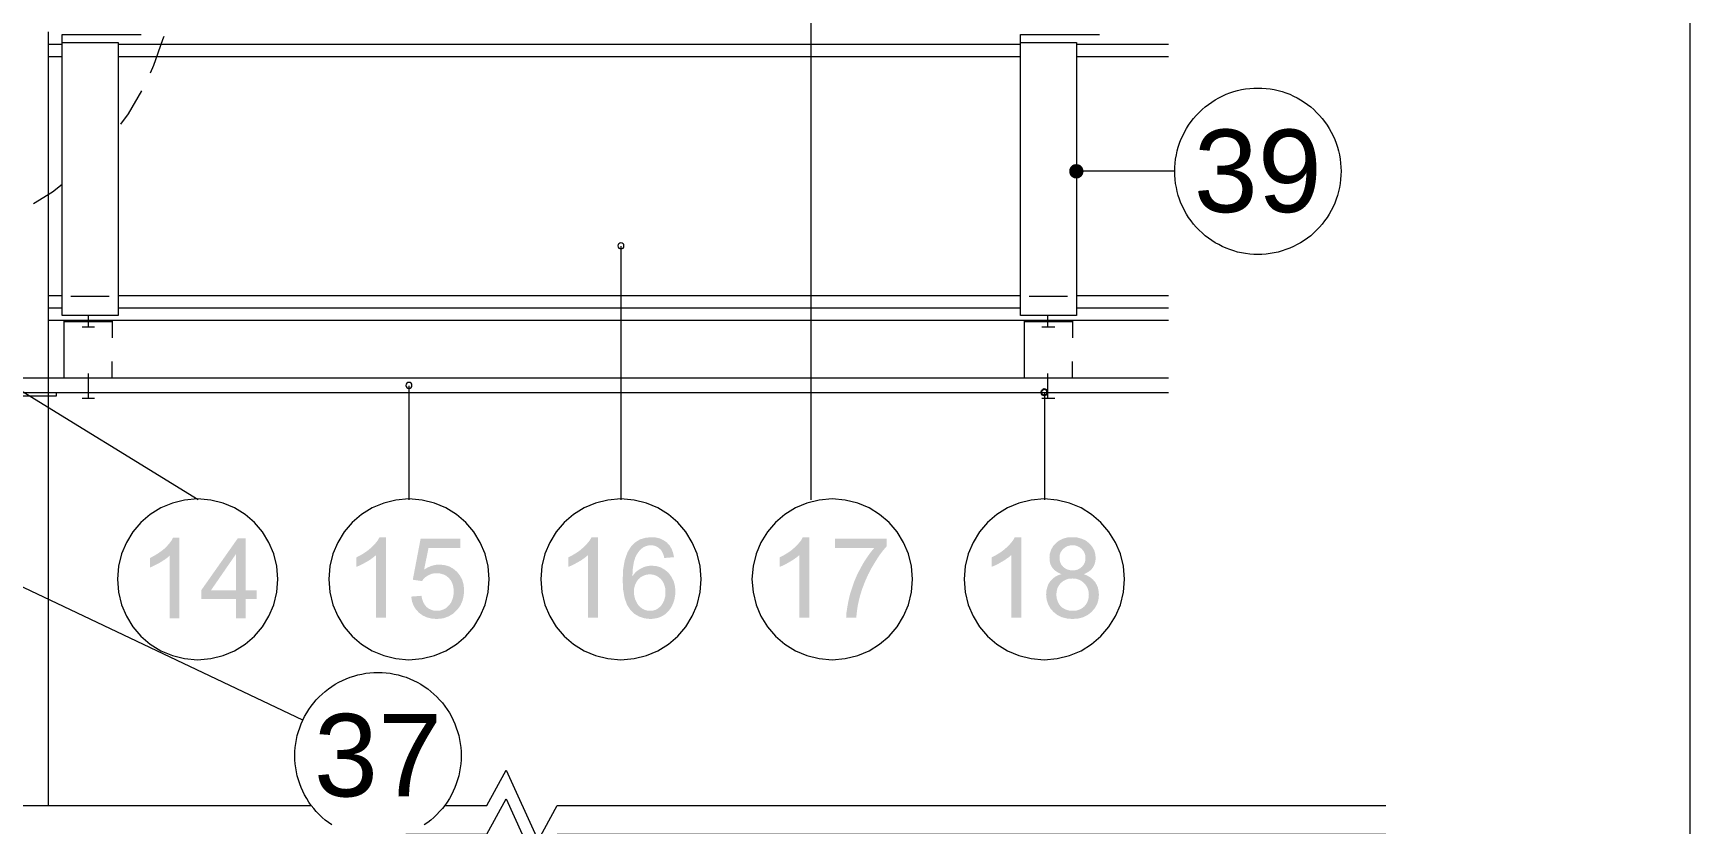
# Model space of a CAD drawing. Header units: millimetres. Extents: x 0 to 5940, y 0 to 8400.
# Drawn here: x 4904 to 5940, y 6167 to 6661 of the extents above; entities that cross this region are included whole.
import ezdxf

# ---------------------------------------------------------------- set-up
doc = ezdxf.new("R2010")
doc.units = ezdxf.units.MM
doc.header["$LTSCALE"] = 20
for name, color, linetype in [('0-MARCO-A3', 8, 'Continuous'), ('1-CORTE-LINEAS', 7, 'Continuous'), ('1-CORTE-RELLENOS', 9, 'Continuous'), ('3-TEXTOS', 7, 'Continuous')]:
    doc.layers.add(name, color=color, linetype=linetype)
doc.styles.add('ARIAL', font='arial.ttf')

msp = doc.modelspace()

# ---------------------------------------------------------------- hatches: boundary and pattern name
at = {"layer": '1-CORTE-RELLENOS'}
h = msp.add_hatch(color=7, dxfattribs=at)
h.dxf.hatch_style = 1
h.paths.add_polyline_path([(5561, 6575), (5560.9, 6574.1), (5560.6, 6573.3), (5560.2, 6572.5), (5559.7, 6571.8), (5559, 6571.3), (5558.2, 6570.8), (5557.4, 6570.6), (5556.5, 6570.5), (5555.6, 6570.6), (5554.7, 6570.8), (5554, 6571.3), (5553.3, 6571.8), (5552.7, 6572.5), (5552.3, 6573.3), (5552.1, 6574.1), (5552, 6575), (5552.1, 6575.9), (5552.3, 6576.7), (5552.7, 6577.5), (5553.3, 6578.2), (5554, 6578.8), (5554.7, 6579.2), (5555.6, 6579.4), (5556.5, 6579.5), (5557.4, 6579.4), (5558.2, 6579.2), (5559, 6578.8), (5559.7, 6578.2), (5560.2, 6577.5), (5560.6, 6576.7), (5560.9, 6575.9)])
h = msp.add_hatch(color=7, dxfattribs=at)
h.dxf.hatch_style = 1
h.paths.add_polyline_path([(4995.8, 6295.9), (4989.7, 6295.9), (4989.7, 6335), (4988.5, 6333.9), (4987.1, 6332.8), (4985.5, 6331.8), (4983.8, 6330.7), (4982.1, 6329.8), (4980.4, 6328.9), (4978.9, 6328.2), (4977.4, 6327.5), (4977.4, 6333.5), (4979.9, 6334.8), (4982.2, 6336.2), (4984.4, 6337.7), (4986.4, 6339.3), (4988.2, 6341.1), (4989.7, 6342.8), (4990.9, 6344.4), (4991.8, 6346.1), (4995.8, 6346.1)])
h = msp.add_hatch(color=7, dxfattribs=at)
h.dxf.hatch_style = 1
h.paths.add_polyline_path([(5037.3, 6295.9), (5037.3, 6307.8), (5044.1, 6307.8), (5044.1, 6313.4), (5037.3, 6313.4), (5037.3, 6345.8), (5032.3, 6345.8), (5009.5, 6313.4), (5009.5, 6307.8), (5031.2, 6307.8), (5031.2, 6295.9)])
h.paths.add_polyline_path([(5015.6, 6313.4), (5031.2, 6336), (5031.2, 6313.4)])
h = msp.add_hatch(color=7, dxfattribs=at)
h.dxf.hatch_style = 1
h.paths.add_polyline_path([(5124.9, 6296.3), (5118.8, 6296.3), (5118.8, 6335.4), (5117.6, 6334.3), (5116.2, 6333.3), (5114.7, 6332.2), (5113, 6331.2), (5111.2, 6330.2), (5109.5, 6329.3), (5108, 6328.6), (5106.5, 6328), (5106.5, 6333.9), (5109, 6335.2), (5111.3, 6336.6), (5113.5, 6338.1), (5115.5, 6339.8), (5117.3, 6341.5), (5118.8, 6343.2), (5120, 6344.8), (5120.9, 6346.5), (5124.9, 6346.5)])
h = msp.add_hatch(color=7, dxfattribs=at)
h.dxf.hatch_style = 1
h.paths.add_polyline_path([(5140.7, 6309.4), (5147.1, 6309.9), (5147.6, 6307.7), (5148.3, 6305.8), (5149.2, 6304.2), (5150.4, 6302.8), (5151.8, 6301.8), (5153.3, 6301.1), (5154.9, 6300.6), (5156.7, 6300.5), (5158.8, 6300.7), (5160.8, 6301.3), (5162.6, 6302.3), (5164.2, 6303.8), (5165.6, 6305.6), (5166.5, 6307.7), (5167.1, 6310), (5167.3, 6312.7), (5167.1, 6315.2), (5166.5, 6317.4), (5165.6, 6319.3), (5164.3, 6321), (5162.7, 6322.3), (5160.9, 6323.2), (5158.9, 6323.8), (5156.6, 6324), (5155.1, 6323.9), (5153.8, 6323.7), (5152.5, 6323.2), (5151.2, 6322.6), (5150.1, 6321.9), (5149.1, 6321.1), (5148.2, 6320.2), (5147.5, 6319.1), (5141.7, 6319.9), (5146.6, 6345.6), (5171.4, 6345.6), (5171.4, 6339.7), (5151.5, 6339.7), (5148.8, 6326.3), (5151.1, 6327.6), (5153.4, 6328.6), (5155.8, 6329.2), (5158.2, 6329.4), (5161.4, 6329.1), (5164.3, 6328.3), (5166.9, 6326.9), (5169.3, 6324.9), (5171.2, 6322.5), (5172.7, 6319.7), (5173.5, 6316.6), (5173.8, 6313.2), (5173.5, 6309.9), (5172.8, 6306.9), (5171.6, 6304.1), (5169.8, 6301.5), (5167.2, 6298.9), (5164.1, 6297), (5160.6, 6295.8), (5156.7, 6295.4), (5153.4, 6295.7), (5150.5, 6296.4), (5147.9, 6297.6), (5145.6, 6299.3), (5143.7, 6301.3), (5142.2, 6303.7), (5141.2, 6306.4)])
h = msp.add_hatch(color=7, dxfattribs=at)
h.dxf.hatch_style = 1
h.paths.add_polyline_path([(5257.4, 6296.3), (5251.3, 6296.3), (5251.3, 6335.4), (5250.1, 6334.3), (5248.7, 6333.3), (5247.2, 6332.2), (5245.5, 6331.2), (5243.7, 6330.2), (5242, 6329.3), (5240.5, 6328.6), (5239, 6328), (5239, 6333.9), (5241.5, 6335.2), (5243.8, 6336.6), (5246, 6338.1), (5248, 6339.8), (5249.8, 6341.5), (5251.3, 6343.2), (5252.5, 6344.8), (5253.5, 6346.5), (5257.4, 6346.5)])
h = msp.add_hatch(color=7, dxfattribs=at)
h.dxf.hatch_style = 1
h.paths.add_polyline_path([(5304.4, 6336.8), (5303.5, 6339.2), (5302.2, 6341.4), (5300.5, 6343.2), (5298.4, 6344.6), (5296.2, 6345.7), (5293.6, 6346.3), (5290.8, 6346.5), (5287.1, 6346.1), (5283.7, 6345.1), (5280.8, 6343.3), (5278.2, 6340.8), (5275.9, 6337), (5274.2, 6332.2), (5273.2, 6326.4), (5272.9, 6319.6), (5273.2, 6313.6), (5274.1, 6308.5), (5275.6, 6304.3), (5277.7, 6301.1), (5280.3, 6298.6), (5283.2, 6296.9), (5286.6, 6295.8), (5290.3, 6295.4), (5292.4, 6295.6), (5294.5, 6296), (5296.4, 6296.6), (5298.2, 6297.5), (5299.9, 6298.7), (5301.4, 6300.2), (5302.7, 6301.8), (5303.8, 6303.7), (5304.7, 6305.8), (5305.3, 6307.9), (5305.7, 6310.2), (5305.9, 6312.5), (5305.6, 6315.9), (5304.8, 6319), (5303.4, 6321.7), (5301.6, 6324.2), (5299.3, 6326.1), (5296.8, 6327.6), (5294.1, 6328.4), (5291.1, 6328.7), (5289.4, 6328.6), (5287.7, 6328.3), (5286, 6327.8), (5284.4, 6327), (5282.9, 6326.1), (5281.4, 6325), (5280.1, 6323.6), (5279, 6322.1), (5279.1, 6325.6), (5279.5, 6328.7), (5280, 6331.4), (5280.7, 6333.6), (5281.6, 6335.5), (5282.7, 6337.2), (5283.9, 6338.6), (5285.3, 6339.8), (5286.4, 6340.5), (5287.7, 6341), (5289, 6341.3), (5290.4, 6341.4), (5292.2, 6341.3), (5293.8, 6340.8), (5295.3, 6339.9), (5296.6, 6338.8), (5297.3, 6337.8), (5297.9, 6336.7), (5298.5, 6335.2), (5298.9, 6333.5), (5305, 6334)])
h.paths.add_polyline_path([(5280.1, 6314.8), (5280.7, 6316.9), (5281.6, 6318.7), (5282.8, 6320.3), (5284.3, 6321.6), (5286, 6322.5), (5287.9, 6323.1), (5289.9, 6323.3), (5291.9, 6323.1), (5293.7, 6322.5), (5295.3, 6321.6), (5296.8, 6320.3), (5298, 6318.7), (5298.9, 6316.8), (5299.5, 6314.6), (5299.6, 6312.1), (5299.5, 6309.6), (5298.9, 6307.3), (5298, 6305.3), (5296.8, 6303.6), (5295.3, 6302.2), (5293.7, 6301.2), (5292, 6300.7), (5290.1, 6300.5), (5288.8, 6300.6), (5287.5, 6300.8), (5286.2, 6301.3), (5285, 6302), (5283.9, 6302.8), (5282.9, 6303.8), (5282, 6305), (5281.3, 6306.4), (5280.7, 6307.8), (5280.3, 6309.3), (5280, 6310.9), (5279.9, 6312.5)])
h = msp.add_hatch(color=7, dxfattribs=at)
h.dxf.hatch_style = 1
h.paths.add_polyline_path([(5389.5, 6296.3), (5383.4, 6296.3), (5383.4, 6335.4), (5382.2, 6334.3), (5380.8, 6333.3), (5379.2, 6332.2), (5377.5, 6331.2), (5375.8, 6330.2), (5374.1, 6329.3), (5372.6, 6328.6), (5371.1, 6328), (5371.1, 6333.9), (5373.6, 6335.2), (5375.9, 6336.6), (5378.1, 6338.1), (5380.1, 6339.8), (5381.9, 6341.5), (5383.4, 6343.2), (5384.6, 6344.8), (5385.5, 6346.5), (5389.5, 6346.5)])
h = msp.add_hatch(color=7, dxfattribs=at)
h.dxf.hatch_style = 1
h.paths.add_polyline_path([(5405.6, 6339.7), (5405.6, 6345.6), (5438, 6345.6), (5438, 6340.9), (5435.6, 6338.1), (5433.2, 6334.9), (5430.9, 6331.3), (5428.5, 6327.3), (5426.3, 6323.1), (5424.4, 6318.8), (5422.7, 6314.4), (5421.3, 6310), (5420.5, 6306.8), (5419.8, 6303.4), (5419.3, 6299.9), (5418.9, 6296.3), (5412.6, 6296.3), (5412.8, 6299.4), (5413.3, 6302.8), (5414, 6306.5), (5414.9, 6310.5), (5416.2, 6314.6), (5417.6, 6318.7), (5419.3, 6322.7), (5421.3, 6326.6), (5423.4, 6330.4), (5425.6, 6333.8), (5427.8, 6336.9), (5430.1, 6339.7)])
h = msp.add_hatch(color=7, dxfattribs=at)
h.dxf.hatch_style = 1
h.paths.add_polyline_path([(5522, 6296.3), (5515.9, 6296.3), (5515.9, 6335.4), (5514.7, 6334.3), (5513.3, 6333.3), (5511.7, 6332.2), (5510, 6331.2), (5508.3, 6330.2), (5506.6, 6329.3), (5505.1, 6328.6), (5503.6, 6328), (5503.6, 6333.9), (5506.1, 6335.2), (5508.4, 6336.6), (5510.6, 6338.1), (5512.6, 6339.8), (5514.4, 6341.5), (5515.9, 6343.2), (5517.1, 6344.8), (5518, 6346.5), (5522, 6346.5)])
h = msp.add_hatch(color=7, dxfattribs=at)
h.dxf.hatch_style = 1
h.paths.add_polyline_path([(5545, 6322.7), (5543.1, 6321.7), (5541.5, 6320.4), (5540.1, 6318.9), (5539, 6317.1), (5538.3, 6315.2), (5537.8, 6313.1), (5537.6, 6310.7), (5537.9, 6307.6), (5538.8, 6304.7), (5540.2, 6302.1), (5542.2, 6299.8), (5544.6, 6297.9), (5547.4, 6296.5), (5550.6, 6295.7), (5554.1, 6295.4), (5557.6, 6295.7), (5560.8, 6296.5), (5563.6, 6297.9), (5566, 6299.8), (5568, 6302.1), (5569.5, 6304.7), (5570.3, 6307.5), (5570.6, 6310.6), (5570.4, 6312.8), (5570, 6314.9), (5569.2, 6316.8), (5568.2, 6318.5), (5566.8, 6320.1), (5565.2, 6321.4), (5563.3, 6322.5), (5561.2, 6323.4), (5562.9, 6324.2), (5564.4, 6325.1), (5565.7, 6326.1), (5566.7, 6327.4), (5567.5, 6328.7), (5568.1, 6330.2), (5568.4, 6331.7), (5568.6, 6333.4), (5568.3, 6336.1), (5567.6, 6338.5), (5566.3, 6340.7), (5564.5, 6342.7), (5562.4, 6344.4), (5559.9, 6345.5), (5557.1, 6346.3), (5554, 6346.5), (5550.9, 6346.3), (5548.2, 6345.6), (5545.7, 6344.4), (5543.6, 6342.7), (5541.9, 6340.8), (5540.7, 6338.6), (5539.9, 6336.2), (5539.7, 6333.6), (5539.8, 6331.8), (5540.1, 6330.2), (5540.7, 6328.7), (5541.5, 6327.4), (5542.6, 6326.1), (5543.9, 6325.1), (5545.4, 6324.2), (5547.2, 6323.4)])
h.paths.add_polyline_path([(5546, 6333.8), (5546.1, 6335.3), (5546.5, 6336.7), (5547.3, 6338), (5548.3, 6339.2), (5549.5, 6340.1), (5550.9, 6340.9), (5552.4, 6341.3), (5554.1, 6341.4), (5555.8, 6341.3), (5557.3, 6340.8), (5558.7, 6340.1), (5559.9, 6339.1), (5560.9, 6337.9), (5561.6, 6336.5), (5562.1, 6335.1), (5562.2, 6333.4), (5562.1, 6331.9), (5561.7, 6330.5), (5561, 6329.2), (5560, 6328), (5558.7, 6327), (5557.4, 6326.3), (5555.9, 6325.9), (5554.2, 6325.8), (5552.4, 6325.9), (5550.9, 6326.3), (5549.5, 6327), (5548.2, 6328), (5547.2, 6329.2), (5546.5, 6330.6), (5546.1, 6332.1)])
h.paths.add_polyline_path([(5544, 6310.7), (5544.2, 6312.8), (5544.7, 6314.7), (5545.6, 6316.4), (5546.8, 6317.9), (5548.3, 6319.1), (5550, 6320), (5551.9, 6320.6), (5554, 6320.7), (5556.1, 6320.6), (5558, 6320), (5559.8, 6319.1), (5561.3, 6317.8), (5562.6, 6316.3), (5563.6, 6314.5), (5564.1, 6312.6), (5564.3, 6310.5), (5564.1, 6308.4), (5563.6, 6306.5), (5562.7, 6304.8), (5561.5, 6303.3), (5559.9, 6302), (5558.2, 6301.2), (5556.3, 6300.6), (5554.2, 6300.5), (5552.8, 6300.5), (5551.4, 6300.8), (5550.1, 6301.2), (5548.9, 6301.8), (5547.7, 6302.5), (5546.7, 6303.4), (5545.9, 6304.4), (5545.2, 6305.6), (5544.7, 6306.8), (5544.3, 6308.1), (5544.1, 6309.4)])

# ---------------------------------------------------------------- linework, layer by layer
at = {"layer": '0-MARCO-A3', "lineweight": 0}
msp.add_lwpolyline([(0, 8400), (5940, 8400), (5940, 0), (0, 0)], close=True, dxfattribs=at)
at = {"layer": '1-CORTE-LINEAS', "color": 7, "lineweight": 15}
for p, q in [((5390.6, 6713.3), (5390.6, 6369.9)), ((4913.9, 6654.4), (4922.5, 6654.4)), ((4957.5, 6654.4), (5521.5, 6654.4)), ((5556.5, 6654.4), (5614.1, 6654.4)), ((5272, 6369.9), (5272, 6528.3)), ((4913.9, 6489.7), (4922.5, 6489.7)), ((4957.5, 6489.7), (5521.5, 6489.7)), ((5556.5, 6489.7), (5614.1, 6489.7)), ((4913.9, 6482.1), (5614.1, 6482.1)), ((4923.6, 6481.3), (4953.7, 6481.3)), ((4938.9, 6477.9), (4942.7, 6477.9)), ((4953.7, 6482.1), (4953.7, 6471.1)), ((5523.9, 6481.3), (5554, 6481.3)), ((5538.7, 6477.9), (5543, 6477.9)), ((5554, 6482.1), (5554, 6471.1)), ((4888.9, 6446.1), (5614.1, 6446.1)), ((5007.5, 6369.9), (4888.9, 6442.7)), ((4888.9, 6436.8), (5614.1, 6436.8)), ((4938.9, 6433.4), (4942.7, 6433.4)), ((5139.5, 6369.9), (5139.5, 6441)), ((5536.6, 6436.8), (5536.6, 6369.9)), ((5538.7, 6433.4), (5543, 6433.4))]:
    msp.add_line(p, q, dxfattribs=at)
at = {"layer": '1-CORTE-LINEAS', "color": 7, "lineweight": 9}
for p, q in [((4913.9, 6179), (4913.9, 6662)), ((4928, 6497), (4952, 6497)), ((5527, 6497), (5551, 6497))]:
    msp.add_line(p, q, dxfattribs=at)
at = {"layer": '1-CORTE-LINEAS', "color": 7, "lineweight": 5}
for p, q in [((4913.9, 6646.8), (4922.5, 6646.8)), ((4957.5, 6646.8), (5521.5, 6646.8)), ((5556.5, 6646.8), (5614.1, 6646.8)), ((4913.9, 6497.4), (4922.5, 6497.4)), ((4957.5, 6497.4), (5521.5, 6497.4)), ((5556.5, 6497.4), (5614.1, 6497.4))]:
    msp.add_line(p, q, dxfattribs=at)
at = {"layer": '1-CORTE-LINEAS', "color": 7, "lineweight": 13}
for p, q in [((5618, 6575), (5561, 6575)), ((5073, 6232.3), (4834, 6345.6)), ((4620, 6179), (5078.2, 6179))]:
    msp.add_line(p, q, dxfattribs=at)
for points in [[(4922.5, 6655.5), (4922.5, 6660.5), (4972, 6660.5)], [(5521.5, 6655.5), (5521.5, 6660.5), (5571, 6660.5)], [(5722, 6575), (5721.9, 6572.5), (5721.7, 6569.9), (5721.4, 6567.4), (5721, 6564.9), (5720.4, 6562.4), (5719.7, 6559.9), (5718.9, 6557.5), (5718, 6555.1), (5717, 6552.8), (5715.8, 6550.5), (5714.6, 6548.3), (5713.2, 6546.1), (5711.7, 6544), (5710.2, 6542), (5708.5, 6540.1), (5706.7, 6538.2), (5704.9, 6536.5), (5703, 6534.8), (5700.9, 6533.2), (5698.9, 6531.8), (5696.7, 6530.4), (5694.5, 6529.2), (5692.2, 6528), (5689.9, 6527), (5687.5, 6526.1), (5685.1, 6525.3), (5682.6, 6524.6), (5680.1, 6524), (5677.6, 6523.6), (5675.1, 6523.3), (5672.5, 6523.1), (5670, 6523), (5667.4, 6523.1), (5664.9, 6523.3), (5662.3, 6523.6), (5659.8, 6524), (5657.3, 6524.6), (5654.9, 6525.3), (5652.5, 6526.1), (5650.1, 6527), (5647.7, 6528), (5645.5, 6529.2), (5643.2, 6530.4), (5641.1, 6531.8), (5639, 6533.2), (5637, 6534.8), (5635.1, 6536.5), (5633.2, 6538.2), (5631.4, 6540.1), (5629.8, 6542), (5628.2, 6544), (5626.7, 6546.1), (5625.4, 6548.3), (5624.1, 6550.5), (5623, 6552.8), (5621.9, 6555.1), (5621, 6557.5), (5620.2, 6559.9), (5619.5, 6562.4), (5619, 6564.9), (5618.5, 6567.4), (5618.2, 6569.9), (5618, 6572.5), (5618, 6575), (5618, 6577.6), (5618.2, 6580.1), (5618.5, 6582.6), (5619, 6585.2), (5619.5, 6587.7), (5620.2, 6590.1), (5621, 6592.5), (5621.9, 6594.9), (5623, 6597.2), (5624.1, 6599.5), (5625.4, 6601.7), (5626.7, 6603.9), (5628.2, 6606), (5629.8, 6608), (5631.4, 6609.9), (5633.2, 6611.8), (5635.1, 6613.5), (5637, 6615.2), (5639, 6616.8), (5641.1, 6618.2), (5643.2, 6619.6), (5645.5, 6620.9), (5647.7, 6622), (5650.1, 6623.1), (5652.5, 6624), (5654.9, 6624.8), (5657.3, 6625.5), (5659.8, 6626), (5662.3, 6626.5), (5664.9, 6626.8), (5667.4, 6626.9), (5670, 6627), (5672.5, 6626.9), (5675.1, 6626.8), (5677.6, 6626.5), (5680.1, 6626), (5682.6, 6625.5), (5685.1, 6624.8), (5687.5, 6624), (5689.9, 6623.1), (5692.2, 6622), (5694.5, 6620.9), (5696.7, 6619.6), (5698.9, 6618.2), (5700.9, 6616.8), (5703, 6615.2), (5704.9, 6613.5), (5706.7, 6611.8), (5708.5, 6609.9), (5710.2, 6608), (5711.7, 6606), (5713.2, 6603.9), (5714.6, 6601.7), (5715.8, 6599.5), (5717, 6597.2), (5718, 6594.9), (5718.9, 6592.5), (5719.7, 6590.1), (5720.4, 6587.7), (5721, 6585.2), (5721.4, 6582.6), (5721.7, 6580.1), (5721.9, 6577.6), (5722, 6575)], [(5091.1, 6166.8), (5089, 6168.3), (5087, 6169.8), (5085.1, 6171.5), (5083.2, 6173.2), (5081.4, 6175.1), (5079.8, 6177), (5078.2, 6179), (5076.7, 6181.1), (5075.4, 6183.3), (5074.1, 6185.5), (5073, 6187.8), (5071.9, 6190.1), (5071, 6192.5), (5070.2, 6194.9), (5069.5, 6197.4), (5069, 6199.9), (5068.5, 6202.4), (5068.2, 6204.9), (5068, 6207.5), (5068, 6210), (5068, 6212.6), (5068.2, 6215.1), (5068.5, 6217.6), (5069, 6220.2), (5069.5, 6222.7), (5070.2, 6225.1), (5071, 6227.5), (5071.9, 6229.9), (5073, 6232.3), (5074.1, 6234.5), (5075.4, 6236.7), (5076.7, 6238.9), (5078.2, 6241), (5079.8, 6243), (5081.4, 6244.9), (5083.2, 6246.8), (5085.1, 6248.5), (5087, 6250.2), (5089, 6251.8), (5091.1, 6253.3), (5093.2, 6254.6), (5095.5, 6255.9), (5097.7, 6257), (5100.1, 6258.1), (5102.5, 6259), (5104.9, 6259.8), (5107.3, 6260.5), (5109.8, 6261), (5112.3, 6261.5), (5114.9, 6261.8), (5117.4, 6262), (5120, 6262), (5122.5, 6262), (5125.1, 6261.8), (5127.6, 6261.5), (5130.1, 6261), (5132.6, 6260.5), (5135.1, 6259.8), (5137.5, 6259), (5139.9, 6258.1), (5142.2, 6257), (5144.5, 6255.9), (5146.7, 6254.6), (5148.9, 6253.3), (5151, 6251.8), (5153, 6250.2), (5154.9, 6248.5), (5156.7, 6246.8), (5158.5, 6244.9), (5160.2, 6243), (5161.7, 6241), (5163.2, 6238.9), (5164.6, 6236.7), (5165.8, 6234.5), (5167, 6232.3), (5168, 6229.9), (5168.9, 6227.5), (5169.7, 6225.1), (5170.4, 6222.7), (5171, 6220.2), (5171.4, 6217.6), (5171.7, 6215.1), (5171.9, 6212.6), (5172, 6210)], [(5172, 6210), (5171.9, 6207.5), (5171.7, 6204.9), (5171.4, 6202.4), (5171, 6199.9), (5170.4, 6197.4), (5169.7, 6194.9), (5168.9, 6192.5), (5168, 6190.1), (5167, 6187.8), (5165.8, 6185.5), (5164.6, 6183.3), (5163.2, 6181.1), (5161.7, 6179), (5160.2, 6177), (5158.5, 6175.1), (5156.7, 6173.2), (5154.9, 6171.5), (5153, 6169.8), (5151, 6168.3), (5148.9, 6166.8)], [(5161.7, 6179), (5188, 6179), (5200, 6201), (5220, 6157), (5232, 6179), (5750, 6179)], [(5137.4, 6161), (5188, 6161), (5200, 6183), (5220, 6139), (5232, 6161), (5750, 6161)]]:
    msp.add_lwpolyline(points, dxfattribs=at)
at = {"layer": '1-CORTE-LINEAS', "color": 7, "lineweight": 15}
for points in [[(4977.8, 6636.6), (4979.9, 6641.3), (4985.4, 6657.4), (4986.3, 6659.5)], [(4959.2, 6604.5), (4963.9, 6610.8), (4972.3, 6625.2)], [(4904.6, 6554.9), (4916.4, 6562.1), (4922.5, 6567)], [(5273.7, 6528.5), (5273.6, 6529.2), (5273.2, 6529.8), (5272.6, 6530.2), (5271.8, 6530.4), (5271.1, 6530.2), (5270.5, 6529.8), (5270.1, 6529.2), (5269.9, 6528.5), (5270.1, 6527.7), (5270.5, 6527.1), (5271.1, 6526.7), (5271.8, 6526.6), (5272.6, 6526.7), (5273.2, 6527.1), (5273.6, 6527.7), (5273.7, 6528.5)], [(4935.1, 6477.9), (4938.9, 6477.9), (4938.9, 6485)], [(5534.9, 6477.9), (5538.7, 6477.9), (5538.7, 6485)], [(4923.6, 6482.1), (4923.6, 6446.1), (4953.7, 6446.1), (4953.7, 6456.3)], [(5523.9, 6482.1), (5523.9, 6446.1), (5554, 6446.1), (5554, 6456.3)], [(4886.8, 6447), (4886.8, 6434.7), (4919, 6434.7), (4919, 6436.8)], [(4935.1, 6433.4), (4938.9, 6433.4), (4938.9, 6448.7)], [(5141.2, 6441.3), (5141.1, 6442), (5140.7, 6442.6), (5140.1, 6443), (5139.3, 6443.2), (5138.6, 6443), (5138, 6442.6), (5137.6, 6442), (5137.4, 6441.3), (5137.6, 6440.5), (5138, 6439.9), (5138.6, 6439.5), (5139.3, 6439.4), (5140.1, 6439.5), (5140.7, 6439.9), (5141.1, 6440.5), (5141.2, 6441.3)], [(5534.9, 6433.4), (5538.7, 6433.4), (5538.7, 6448.7)]]:
    msp.add_lwpolyline(points, dxfattribs=at)
at = {"layer": '1-CORTE-LINEAS', "color": 7, "lineweight": 9}
for points in [[(4922.5, 6655.5), (4957.5, 6655.5), (4957.5, 6485), (4922.5, 6485), (4922.5, 6655.5)], [(5521.5, 6655.5), (5556.5, 6655.5), (5556.5, 6579.5)], [(5556.5, 6570.5), (5556.5, 6485), (5521.5, 6485), (5521.5, 6655.5)], [(5057.4, 6320.2), (5056.8, 6328.3), (5054.9, 6336), (5051.8, 6343.2), (5047.7, 6349.8), (5042.7, 6355.7), (5036.9, 6360.7), (5030.3, 6364.8), (5023.1, 6367.8), (5015.4, 6369.7), (5007.2, 6370.4), (4999.1, 6369.7), (4991.4, 6367.8), (4984.2, 6364.8), (4977.6, 6360.7), (4971.8, 6355.7), (4966.8, 6349.8), (4962.7, 6343.2), (4959.6, 6336), (4957.7, 6328.3), (4957.1, 6320.2), (4957.7, 6312.1), (4959.6, 6304.3), (4962.7, 6297.1), (4966.8, 6290.6), (4971.8, 6284.7), (4977.6, 6279.7), (4984.2, 6275.6), (4991.4, 6272.6), (4999.1, 6270.7), (5007.2, 6270), (5015.4, 6270.7), (5023.1, 6272.6), (5030.3, 6275.6), (5036.9, 6279.7), (5042.7, 6284.7), (5047.7, 6290.6), (5051.8, 6297.1), (5054.9, 6304.3), (5056.8, 6312.1), (5057.4, 6320.2)], [(5189.5, 6320.2), (5188.8, 6328.3), (5186.9, 6336), (5183.9, 6343.2), (5179.8, 6349.8), (5174.8, 6355.7), (5169, 6360.7), (5162.4, 6364.8), (5155.2, 6367.8), (5147.5, 6369.7), (5139.3, 6370.4), (5131.2, 6369.7), (5123.5, 6367.8), (5116.3, 6364.8), (5109.7, 6360.7), (5103.9, 6355.7), (5098.8, 6349.8), (5094.8, 6343.2), (5091.7, 6336), (5089.8, 6328.3), (5089.2, 6320.2), (5089.8, 6312.1), (5091.7, 6304.3), (5094.8, 6297.1), (5098.8, 6290.6), (5103.9, 6284.7), (5109.7, 6279.7), (5116.3, 6275.6), (5123.5, 6272.6), (5131.2, 6270.7), (5139.3, 6270), (5147.5, 6270.7), (5155.2, 6272.6), (5162.4, 6275.6), (5169, 6279.7), (5174.8, 6284.7), (5179.8, 6290.6), (5183.9, 6297.1), (5186.9, 6304.3), (5188.8, 6312.1), (5189.5, 6320.2)], [(5322, 6320.2), (5321.3, 6328.3), (5319.4, 6336), (5316.4, 6343.2), (5312.3, 6349.8), (5307.3, 6355.7), (5301.5, 6360.7), (5294.9, 6364.8), (5287.7, 6367.8), (5280, 6369.7), (5271.8, 6370.4), (5263.7, 6369.7), (5256, 6367.8), (5248.8, 6364.8), (5242.2, 6360.7), (5236.4, 6355.7), (5231.3, 6349.8), (5227.3, 6343.2), (5224.2, 6336), (5222.3, 6328.3), (5221.7, 6320.2), (5222.3, 6312.1), (5224.2, 6304.3), (5227.3, 6297.1), (5231.3, 6290.6), (5236.4, 6284.7), (5242.2, 6279.7), (5248.8, 6275.6), (5256, 6272.6), (5263.7, 6270.7), (5271.8, 6270), (5280, 6270.7), (5287.7, 6272.6), (5294.9, 6275.6), (5301.5, 6279.7), (5307.3, 6284.7), (5312.3, 6290.6), (5316.4, 6297.1), (5319.4, 6304.3), (5321.3, 6312.1), (5322, 6320.2)], [(5454.1, 6320.2), (5453.4, 6328.3), (5451.5, 6336), (5448.5, 6343.2), (5444.4, 6349.8), (5439.4, 6355.7), (5433.5, 6360.7), (5427, 6364.8), (5419.8, 6367.8), (5412, 6369.7), (5403.9, 6370.4), (5395.8, 6369.7), (5388.1, 6367.8), (5380.9, 6364.8), (5374.3, 6360.7), (5368.4, 6355.7), (5363.4, 6349.8), (5359.3, 6343.2), (5356.3, 6336), (5354.4, 6328.3), (5353.7, 6320.2), (5354.4, 6312.1), (5356.3, 6304.3), (5359.3, 6297.1), (5363.4, 6290.6), (5368.4, 6284.7), (5374.3, 6279.7), (5380.9, 6275.6), (5388.1, 6272.6), (5395.8, 6270.7), (5403.9, 6270), (5412, 6270.7), (5419.8, 6272.6), (5427, 6275.6), (5433.5, 6279.7), (5439.4, 6284.7), (5444.4, 6290.6), (5448.5, 6297.1), (5451.5, 6304.3), (5453.4, 6312.1), (5454.1, 6320.2)], [(5586.6, 6320.2), (5585.9, 6328.3), (5584, 6336), (5581, 6343.2), (5576.9, 6349.8), (5571.9, 6355.7), (5566, 6360.7), (5559.5, 6364.8), (5552.3, 6367.8), (5544.5, 6369.7), (5536.4, 6370.4), (5528.3, 6369.7), (5520.6, 6367.8), (5513.4, 6364.8), (5506.8, 6360.7), (5500.9, 6355.7), (5495.9, 6349.8), (5491.9, 6343.2), (5488.8, 6336), (5486.9, 6328.3), (5486.3, 6320.2), (5486.9, 6312.1), (5488.8, 6304.3), (5491.9, 6297.1), (5495.9, 6290.6), (5500.9, 6284.7), (5506.8, 6279.7), (5513.4, 6275.6), (5520.6, 6272.6), (5528.3, 6270.7), (5536.4, 6270), (5544.5, 6270.7), (5552.3, 6272.6), (5559.5, 6275.6), (5566, 6279.7), (5571.9, 6284.7), (5576.9, 6290.6), (5581, 6297.1), (5584, 6304.3), (5585.9, 6312.1), (5586.6, 6320.2)]]:
    msp.add_lwpolyline(points, dxfattribs=at)
at = {"layer": '1-CORTE-LINEAS', "color": 7, "lineweight": 25}
msp.add_lwpolyline([(5538.3, 6437), (5538.2, 6437.8), (5537.8, 6438.4), (5537.1, 6438.8), (5536.4, 6438.9), (5535.7, 6438.8), (5535.1, 6438.4), (5534.7, 6437.8), (5534.5, 6437), (5534.7, 6436.3), (5535.1, 6435.7), (5535.7, 6435.3), (5536.4, 6435.1), (5537.1, 6435.3), (5537.8, 6435.7), (5538.2, 6436.3), (5538.3, 6437)], dxfattribs=at)

# ---------------------------------------------------------------- texts
at = {"layer": '3-TEXTOS', "color": 7, "style": 'ARIAL'}
for s, p in [('39', (5629.9, 6549.5)), ('37', (5079.9, 6184.6))]:
    msp.add_text(s, height=51.53, dxfattribs=at).set_placement(p)

doc.saveas('drawing.dxf')
